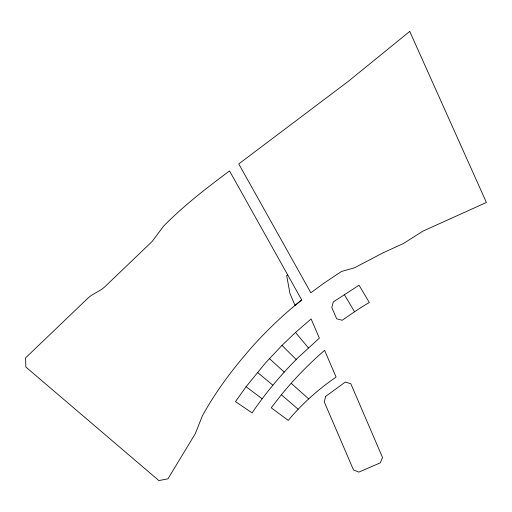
<?xml version="1.0" encoding="UTF-8"?>
<svg xmlns="http://www.w3.org/2000/svg" width="512" height="512" viewBox="0 0 512 512"><rect width="100%" height="100%" fill="white"/><g stroke="black" fill="none" stroke-linecap="round" stroke-linejoin="round"><path stroke-width="0.77" d="M246.093 386.726L235.469 401.6L252.077 412.883C265.114 393.805 279.866 375.878 296.23 359.558L281.984 345.382L265.357 363.078L246.093 386.726L262.163 398.79M281.376 394.79C294.438 378.739 308.979 363.904 324.602 350.336L336.109 377.094L335.75 377.325C318.099 389.478 301.958 403.904 288.262 420.41L271.232 407.776L281.376 394.79L298.15 409.235M281.984 345.382L295.52 332.442L311.117 318.944L319.36 338.138L296.109 359.43M301.696 299.917A415.347 415.347 0 0 0 253.523 345.28C234.221 367.053 216.333 390.406 202.317 415.949L195.328 433.613L167.974 478.816L158.886 480.582L25.85 367.04L25.6 357.856L88.147 297.952C93.056 293.414 99.789 291.475 104.672 286.925L152.045 241.562L163.578 226.17C183.622 205.632 206.579 188.096 229.523 170.925L301.715 299.955L295.085 305.44L289.965 293.53L286.675 275.52L287.686 274.886M354.541 311.782L342.176 320.275L336.646 318.765L331.789 307.443L333.325 301.914L359.04 285.222L369.312 302.496A270.394 270.394 0 0 0 354.541 311.782L344.269 294.496M257.446 372.378L272.883 385.222M291.181 383.29L308.717 398.912M269.421 358.592L284.256 372.122M295.52 332.442L308.397 347.872M325.651 396.39L324.294 401.965L353.517 469.978L358.842 472.109L380.294 462.848L382.509 457.485L350.822 383.718L345.331 382.054L325.651 396.39M409.741 31.418L348.134 81.478L238.771 163.923L310.867 292.787L323.994 283.149L341.44 271.507L354.541 267.776L382.765 252.96L403.366 243.546L422.746 231.219L486.4 202.464L409.741 31.418"/></g></svg>
